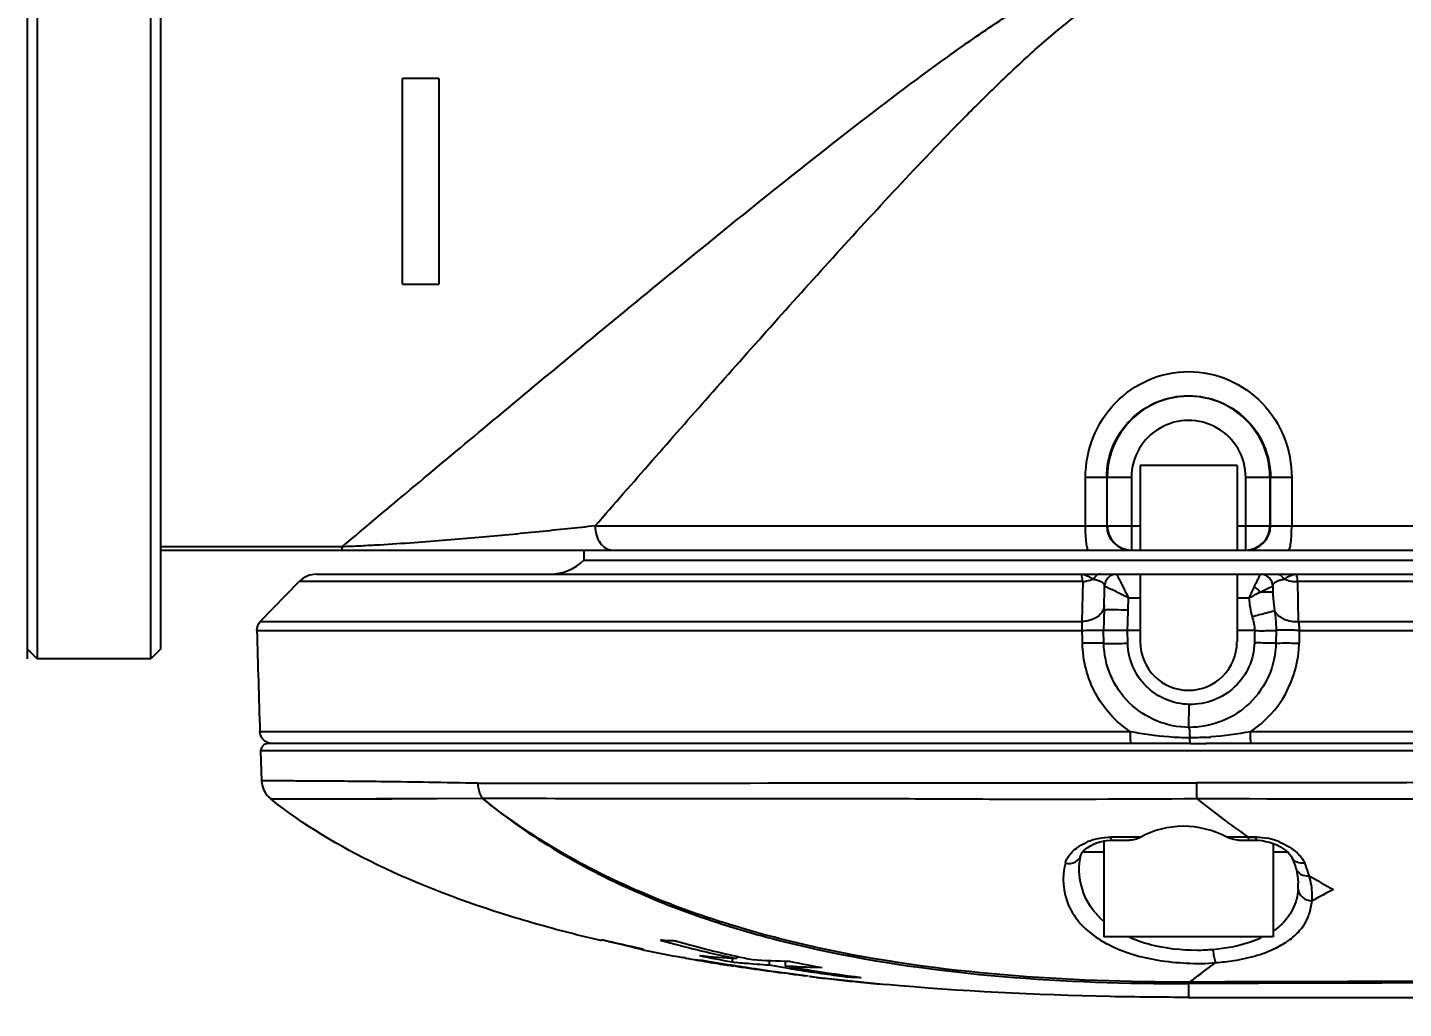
# Model space of a CAD drawing. Header units: millimetres. Extents: x 5828 to 6704, y 123 to 421.
# Drawn here: x 6568.026 to 6571.818, y 246.316 to 249.021 of the extents above; entities that cross this region are included whole.
import ezdxf

# ---------------------------------------------------------------- set-up
doc = ezdxf.new("R2010")
doc.units = ezdxf.units.MM
for name, color, linetype in [('外形图', 7, 'Continuous'), ('尺寸标注', 7, 'Continuous'), ('运动范围', 7, 'Continuous')]:
    doc.layers.add(name, color=color, linetype=linetype)
doc.styles.add('微软雅黑', font='msyh.ttc', dxfattribs={"height": 1.5})
doc.dimstyles.new('尺寸标注_1_15比例', dxfattribs={"dimtxt": 1.5, "dimasz": 1.25, "dimexe": 0.5, "dimexo": 0.4, "dimgap": 0.5, "dimtad": 1, "dimdec": 1, "dimlfac": 15, "dimdsep": 46, "dimtxsty": '微软雅黑', "dimcen": 0.09, "dimadec": 0, "dimazin": 0, "dimtp": 0.01, "dimtm": 0.01, "dimtfac": 1, "dimtdec": 1, "dimtofl": 0, "dimtmove": 0, "dimatfit": 3, "dimfxl": 1, "dimtolj": 1, "dimarcsym": 0})

# ---------------------------------------------------------------- blocks, each defined once
blk = doc.blocks.new('*D770')
at = {"layer": 'Defpoints', "color": 0}
for p in [(6551.3884, 249.6138), (6591.2263, 249.6138), (6637.3008, 249.6138), (6628.0365, 243.1292), (6583.7661, 238.2698)]:
    blk.add_point(p, dxfattribs=at)
at = {"layer": '尺寸标注', "color": 0, "lineweight": -2}
blk.add_arc((6591.2263, 249.6138), 13.5772, 185.27685, 344.73221, dxfattribs=at)
at = {"layer": '尺寸标注', "color": 0}
for points in [[(6577.9147, 248.3747), (6577.4985, 248.3555), (6577.6491, 249.6138)], [(6604.5277, 245.9929), (6604.1211, 246.084), (6604.5977, 247.2582)]]:
    blk.add_solid(points, dxfattribs=at)
at = {"layer": '尺寸标注', "color": 0, "insert": (6591.5441, 237.3197), "char_height": 1.5, "attachment_point": 5, "rotation": 1.4808, "style": '微软雅黑'}
blk.add_mtext('\\A1;+\\A1;170%%d', dxfattribs=at)

msp = doc.modelspace()

# ---------------------------------------------------------------- linework, layer by layer
at = {"layer": '外形图', "color": 7, "linetype": 'Continuous'}
for p, q in [((6568.0263, 247.2805), (6568.0263, 251.9471)), ((6568.053, 251.9471), (6568.053, 247.2805)), ((6568.3663, 247.2805), (6568.3663, 251.9471)), ((6568.393, 251.9204), (6568.393, 247.3072)), ((6569.0597, 248.3138), (6569.0597, 248.8805)), ((6569.1597, 248.8805), (6569.0597, 248.8805)), ((6569.1597, 248.8805), (6569.1597, 248.3138)), ((6569.0597, 248.3138), (6569.1597, 248.3138)), ((6571.093, 247.8138), (6571.093, 247.5805)), ((6571.3597, 247.8138), (6571.093, 247.8138)), ((6571.3597, 247.8138), (6571.3597, 247.5805)), ((6570.9422, 247.6471), (6570.9422, 247.7805)), ((6571.0688, 247.7805), (6570.9422, 247.7805)), ((6571.0006, 247.7805), (6571.0006, 247.6471)), ((6571.0022, 247.6471), (6571.0022, 247.7805)), ((6571.0688, 247.7805), (6571.0688, 247.5805)), ((6571.3838, 247.5805), (6571.3838, 247.7805)), ((6571.5104, 247.7805), (6571.3838, 247.7805)), ((6571.4505, 247.7805), (6571.4505, 247.6471)), ((6571.452, 247.6471), (6571.452, 247.7805)), ((6571.5104, 247.7805), (6571.5104, 247.6471)), ((6569.5907, 247.6471), (6571.093, 247.6471)), ((6571.3597, 247.6471), (6573.5263, 247.6471)), ((6568.8932, 247.5893), (6568.393, 247.5893)), ((6568.393, 247.5805), (6571.0673, 247.5805)), ((6568.8932, 247.5805), (6568.8932, 247.5893)), ((6569.5597, 247.5805), (6569.5597, 247.5526)), ((6571.0688, 247.5805), (6571.3838, 247.5805)), ((6571.3854, 247.5805), (6573.4597, 247.5805)), ((6569.5597, 247.5526), (6572.893, 247.5526)), ((6568.6678, 247.3831), (6568.7752, 247.4936)), ((6570.9344, 247.4936), (6568.7752, 247.4936)), ((6568.823, 247.5138), (6575.378, 247.5138)), ((6570.9344, 247.4936), (6570.9296, 247.4936)), ((6570.9344, 247.4936), (6570.9323, 247.3831)), ((6570.9934, 247.4158), (6570.9945, 247.481)), ((6571.093, 247.5138), (6571.093, 247.3271)), ((6571.3597, 247.5138), (6571.3597, 247.3271)), ((6571.4581, 247.481), (6571.4584, 247.4637)), ((6571.5289, 247.3831), (6571.527, 247.4936)), ((6572.0483, 247.4936), (6571.527, 247.4936)), ((6571.06, 247.4158), (6571.0606, 247.4483)), ((6571.0606, 247.4483), (6571.093, 247.4483)), ((6571.3597, 247.4483), (6571.3925, 247.4483)), ((6571.5289, 247.3831), (6572.0796, 247.3831)), ((6568.6584, 247.3589), (6570.9332, 247.3589)), ((6570.9925, 247.3232), (6570.9919, 247.359)), ((6571.0587, 247.3235), (6571.058, 247.3587)), ((6571.093, 247.3587), (6571.058, 247.3587)), ((6571.4084, 247.3587), (6571.3597, 247.3587)), ((6571.4676, 247.3591), (6571.4669, 247.3238)), ((6571.5314, 247.3589), (6572.0743, 247.3589)), ((6568.0263, 247.3071), (6568.053, 247.2805)), ((6568.393, 247.3071), (6568.3663, 247.2805)), ((6568.3663, 247.2805), (6568.053, 247.2805)), ((6571.2272, 247.0915), (6571.2283, 247.1548)), ((6571.0657, 247.0794), (6568.667, 247.0794)), ((6585.4991, 247.0794), (6571.3967, 247.0794)), ((6568.6709, 247.0362), (6568.6687, 247.0265)), ((6585.2167, 247.0265), (6568.6687, 247.0265)), ((6568.6688, 247.0265), (6568.6716, 246.944)), ((6571.2315, 247.0472), (6568.6888, 247.0471)), ((6571.2315, 247.0471), (6571.2749, 247.0471)), ((6585.397, 247.0471), (6571.2749, 247.0471)), ((6568.6966, 246.8942), (6569.2793, 246.896)), ((6568.6966, 246.8942), (6568.7351, 246.8941)), ((6570.993, 246.7805), (6570.993, 246.5138)), ((6571.0141, 246.789), (6571.0118, 246.789)), ((6571.0535, 246.7891), (6571.0141, 246.789)), ((6571.0141, 246.7805), (6571.0141, 246.7805)), ((6571.0142, 246.7805), (6571.0638, 246.7805)), ((6571.0949, 246.7891), (6571.0535, 246.7891)), ((6571.3906, 246.7891), (6571.3312, 246.7892)), ((6571.4121, 246.7892), (6571.361, 246.7892)), ((6571.3647, 246.7805), (6571.4135, 246.7805)), ((6571.3906, 246.7892), (6571.4121, 246.7892)), ((6571.4597, 246.7713), (6571.4597, 246.5138)), ((6570.9295, 246.739), (6570.9295, 246.739)), ((6570.993, 246.7477), (6570.9379, 246.7477)), ((6571.4992, 246.7477), (6571.4597, 246.7477)), ((6570.925, 246.7051), (6570.925, 246.7051)), ((6571.5218, 246.703), (6571.5218, 246.703)), ((6571.5284, 246.6619), (6571.5284, 246.6618)), ((6569.6082, 246.5032), (6569.6019, 246.5047)), ((6569.6082, 246.5032), (6569.602, 246.505)), ((6569.6082, 246.5066), (6569.6082, 246.5032)), ((6569.6087, 246.5065), (6569.6165, 246.5046)), ((6569.6495, 246.4966), (6569.6959, 246.4854)), ((6571.4597, 246.5138), (6570.993, 246.5138)), ((6569.7222, 246.4782), (6569.7222, 246.4812)), ((6569.8401, 246.4555), (6569.8321, 246.4569)), ((6569.8384, 246.4558), (6569.8321, 246.4569)), ((6569.8401, 246.4555), (6569.8384, 246.4558)), ((6569.968, 246.454), (6569.968, 246.4447)), ((6569.9804, 246.4607), (6569.9804, 246.454)), ((6569.9228, 246.4436), (6569.9228, 246.4413)), ((6569.9501, 246.4368), (6569.9556, 246.436)), ((6569.9554, 246.4383), (6569.9557, 246.4361)), ((6569.968, 246.4447), (6569.9795, 246.4437)), ((6569.968, 246.4447), (6569.9795, 246.4437)), ((6569.9773, 246.4334), (6569.9727, 246.4341)), ((6569.9773, 246.4334), (6569.9727, 246.4341)), ((6569.9773, 246.4347), (6569.9844, 246.4335)), ((6569.9773, 246.4347), (6569.9844, 246.4335)), ((6570.0703, 246.4488), (6570.0703, 246.4366)), ((6570.1117, 246.4154), (6570.1223, 246.414)), ((6570.1133, 246.4292), (6570.1233, 246.4275)), ((6570.1133, 246.4291), (6570.1233, 246.4274)), ((6570.1141, 246.4466), (6570.1141, 246.434)), ((6570.1141, 246.434), (6570.1259, 246.4334)), ((6570.1223, 246.4128), (6570.1087, 246.4145)), ((6570.1223, 246.4127), (6570.1087, 246.4145)), ((6570.1117, 246.4152), (6570.1223, 246.4138)), ((6570.1776, 246.4058), (6570.1703, 246.4067)), ((6570.1776, 246.4058), (6570.1703, 246.4067)), ((6570.1776, 246.4058), (6570.1776, 246.4068)), ((6570.1812, 246.4047), (6570.3932, 246.3824)), ((6570.2011, 246.4023), (6570.1826, 246.4045)), ((6570.1838, 246.4044), (6570.1826, 246.4045)), ((6570.2094, 246.414), (6570.2142, 246.4133)), ((6570.2094, 246.414), (6570.2142, 246.4133)), ((6570.28, 246.408), (6570.28, 246.4042)), ((6571.2263, 246.3852), (6571.2263, 246.3471)), ((6571.2263, 246.3471), (6574.273, 246.3471))]:
    msp.add_line(p, q, dxfattribs=at)
for points in [[(6569.0597, 248.4927), (6569.0597, 248.682), (6569.0597, 248.8805)], [(6569.1597, 248.8805), (6569.1596, 248.682), (6569.1597, 248.3138)], [(6568.6887, 247.0471), (6568.6783, 247.0442), (6568.6709, 247.0362)], [(6568.7351, 246.8941), (6569.0316, 246.8948), (6569.2793, 246.896)], [(6570.9295, 246.739), (6570.9296, 246.7394), (6570.9308, 246.7426), (6570.9332, 246.7465), (6570.9369, 246.7511), (6570.942, 246.7559), (6570.9483, 246.7606), (6570.9556, 246.7652), (6570.9639, 246.7693), (6570.9728, 246.7729), (6570.9823, 246.7759), (6570.9922, 246.7782)], [(6570.9922, 246.7782), (6571.0022, 246.7798), (6571.0121, 246.7804), (6571.0141, 246.7805)], [(6571.4135, 246.7805), (6571.4187, 246.7803), (6571.4291, 246.7793), (6571.4395, 246.7773), (6571.4497, 246.7747), (6571.4596, 246.7713)], [(6571.4596, 246.7713), (6571.4691, 246.7674), (6571.478, 246.7628), (6571.4864, 246.7578), (6571.4939, 246.7524), (6571.5003, 246.7468), (6571.5054, 246.7412), (6571.5091, 246.7361), (6571.5111, 246.7323)], [(6570.925, 246.7051), (6570.9257, 246.7167), (6570.9295, 246.739)], [(6571.5111, 246.7323), (6571.5126, 246.729), (6571.5205, 246.7074), (6571.5218, 246.703)], [(6571.5218, 246.703), (6571.5234, 246.6974), (6571.5275, 246.6747), (6571.5284, 246.6619)]]:
    msp.add_lwpolyline(points, dxfattribs=at)
for centre, radius, start, end in [((6571.2263, 247.7805), 0.2242, 359.9998, 180.0002), ((6571.2263, 247.7805), 0.1575, 359.9989, 180.0023), ((6571.0673, 247.6471), 0.0667, 179.9985, 269.9922), ((6571.0688, 247.6471), 0.0667, 179.9985, 269.9922), ((6571.3838, 247.6471), 0.0667, 270.0079, 0.0015), ((6571.3854, 247.6471), 0.0667, 270.0079, 0.0015), ((6569.4656, 247.6471), 0.1333, 270, 314.842), ((6568.823, 247.4471), 0.0667, 89.9964, 135.8253), ((6570.9299, 247.5867), 0.0932, 272.7774, 279.2613), ((6571.0279, 247.4805), 0.0333, 90.003, 179), ((6572.7208, 246.8296), 1.4654, 153.6736, 155.0274), ((6571.3549, 247.4104), 0.0868, 38.233, 52.776), ((6571.4248, 247.4805), 0.0333, 1, 89.9998), ((6571.496, 247.439), 0.0611, 109.7968, 112.657), ((6571.5224, 247.5837), 0.0902, 255.9344, 264.3655), ((6571.5229, 247.5886), 0.0951, 264.3291, 272.4448), ((6569.3507, 244.1265), 3.736, 62.7627, 63.5505), ((6571.4386, 245.7841), 1.68, 89.8885, 90.5271), ((6571.7825, 247.4693), 0.3241, 180.9845, 184.0813), ((6571.7952, 247.4706), 0.3368, 184.1583, 189.9338), ((6643.0439, 249.5065), 74.4166, 181.653752, 181.869068), ((6571.2263, 247.3271), 0.1333, 180, 0), ((6571.2313, 247.3291), 0.2995, 303.5085, 358.9954), ((6571.2226, 247.8925), 0.8301, 273.5629, 274.5158), ((6568.7381, 246.9463), 0.0667, 181.97, 231.4586), ((6572.7229, 248.716), 2.3426, 231.0072, 234.9447), ((6572.7787, 248.7944), 2.4389, 234.9297, 235.308), ((6571.0137, 246.6186), 0.1703, 107.3047, 113.6096), ((6571.0162, 246.6109), 0.1784, 102.0226, 107.3167), ((6571.4134, 246.6633), 0.1259, 89.5541, 90.5724), ((6571.4072, 246.6122), 0.1775, 72.2166, 78.0287), ((6571.4011, 246.5934), 0.1972, 67.1233, 72.2135), ((6572.9089, 248.9999), 2.6822, 239.7784, 241.4074), ((6571.3478, 246.6585), 0.1806, 355.8859, 1.042), ((6572.6895, 244.5995), 2.3056, 117.4893, 119.147), ((6570.6094, 250.7224), 4.3331, 256.6409, 258.1859), ((6572.2702, 257.3707), 11.1855, 256.27575, 256.4499), ((6570.4961, 249.0703), 2.6661, 254.2107, 255.1363), ((6570.5347, 249.215), 2.8158, 255.1333, 255.6918), ((6570.5782, 249.2004), 2.8044, 254.1977, 257.6912), ((6571.1523, 246.7791), 0.3218, 238.6311, 242.6172), ((6570.7133, 251.3051), 4.9276, 258.3968, 259.6981), ((6570.6123, 249.5287), 3.139, 255.7337, 258.3863), ((6569.9363, 247.0003), 0.5532, 259.9883, 263.4434), ((6570.7283, 251.3963), 5.02, 259.8091, 260.0848), ((6570.6679, 250.2134), 3.8331, 258.1091, 259.4788), ((6570.2122, 249.8357), 3.3897, 264.344, 266.0791), ((6570.686, 249.6782), 3.2942, 257.6308, 258.4109), ((6570.9404, 252.6081), 6.2502, 260.08209, 260.35537), ((6569.9374, 247.006), 0.5591, 263.3974, 265.1776), ((6570.8024, 251.733), 5.3622, 260.2068, 261.1477), ((6570.7356, 251.3936), 5.0186, 260.3371, 260.6797), ((6570.587, 250.4442), 4.0577, 260.5789, 260.9683), ((6570.0279, 246.9736), 0.5424, 262.3498, 264.159), ((6570.8705, 252.1984), 5.8339, 261.19313, 261.62295), ((6570.297, 249.9488), 3.5194, 264.8249, 265.1885), ((6570.9515, 252.6715), 6.3125, 261.18744, 261.52203), ((6570.294, 249.9107), 3.4813, 265.1849, 265.7478), ((6570.9076, 252.4439), 6.0821, 261.61437, 262.4519), ((6570.8852, 252.2256), 5.8617, 261.5203, 262.41702), ((6570.2674, 250.7141), 4.2698, 266.7355, 268.1095), ((6570.3294, 250.4023), 3.9741, 265.7647, 266.2626), ((6570.795, 250.4548), 4.083, 259.7769, 260.3895), ((6570.8048, 250.5131), 4.1421, 260.5292, 260.756), ((6570.8179, 250.3765), 4.0048, 260.0235, 260.8725), ((6570.3605, 250.956), 4.5287, 267.0305, 268.1772), ((6570.7867, 249.686), 3.306, 258.4818, 260.0672), ((6570.8323, 250.6847), 4.3159, 260.762, 261.7011), ((6570.8962, 250.8798), 4.5142, 260.9046, 262.7156), ((6570.9658, 252.8435), 6.4848, 262.52602, 263.01858), ((6570.9691, 252.9298), 6.5718, 262.59657, 263.01863), ((6571.0292, 253.4685), 7.1146, 263.31526, 264.29912), ((6570.9198, 251.2902), 4.9277, 261.7678, 262.5406), ((6571.0686, 253.8616), 7.5096, 264.2979, 264.83974)]:
    msp.add_arc(centre, radius, start, end, dxfattribs=at)
for points, knots in [([(6568.8932, 247.5893), (6569.0269, 247.7015), (6569.2365, 247.8771), (6569.5268, 248.1184), (6569.7666, 248.3162), (6570.0168, 248.52), (6570.276, 248.7264), (6570.499, 248.8965), (6570.6845, 249.0272), (6570.7808, 249.0888), (6570.8302, 249.1175)], [0, 0, 0, 0, 0.212027, 0.332232, 0.458694, 0.589795, 0.724313, 0.861297, 0.930476, 1, 1, 1, 1]), ([(6569.5907, 247.6471), (6569.6954, 247.7671), (6569.8556, 247.95), (6570.0741, 248.1962), (6570.2463, 248.3879), (6570.424, 248.5814), (6570.5767, 248.7419), (6570.7036, 248.8679), (6570.8023, 248.9604), (6570.9057, 249.0482), (6570.9799, 249.1007), (6571.0191, 249.1237)], [0, 0, 0, 0, 0.23195, 0.354257, 0.479619, 0.607377, 0.736985, 0.802341, 0.867996, 0.9339, 1, 1, 1, 1]), ([(6570.9422, 247.7805), (6570.9422, 247.818), (6570.9566, 247.8937), (6571.0186, 247.9907), (6571.1132, 248.0568), (6571.2263, 248.0803), (6571.3395, 248.0568), (6571.434, 247.9906), (6571.4961, 247.8937), (6571.5104, 247.818), (6571.5104, 247.7805)], [0, 0, 0, 0, 0.125134, 0.250084, 0.374992, 0.500011, 0.625023, 0.749921, 0.874865, 1, 1, 1, 1]), ([(6571.0006, 247.7805), (6571.0006, 247.8098), (6571.0124, 247.8691), (6571.0627, 247.944), (6571.1377, 247.9941), (6571.2263, 248.0117), (6571.3149, 247.9941), (6571.39, 247.944), (6571.4402, 247.8691), (6571.452, 247.8098), (6571.452, 247.7805)], [0, 0, 0, 0, 0.125132, 0.249992, 0.374867, 0.499999, 0.625128, 0.750001, 0.874864, 1, 1, 1, 1]), ([(6569.5907, 247.6471), (6569.5654, 247.6441), (6569.5139, 247.6388), (6569.4072, 247.6277), (6569.2664, 247.6142), (6569.1197, 247.6021), (6569.0114, 247.5951), (6568.945, 247.5914), (6568.9107, 247.59), (6568.8932, 247.5893)], [0, 0, 0, 0, 0.10904, 0.222156, 0.459739, 0.715103, 0.852852, 0.92524, 1, 1, 1, 1]), ([(6569.5907, 247.6471), (6569.5907, 247.6385), (6569.593, 247.6219), (6569.6029, 247.6), (6569.6184, 247.5845), (6569.6318, 247.5805), (6569.6381, 247.5805)], [0, 0, 0, 0, 0.287405, 0.554387, 0.789788, 1, 1, 1, 1]), ([(6570.9504, 247.5805), (6570.9498, 247.5805), (6570.9482, 247.5824), (6570.9471, 247.5862), (6570.9456, 247.5924), (6570.944, 247.6044), (6570.9426, 247.6229), (6570.9422, 247.6386), (6570.9422, 247.6471)], [0, 0, 0, 0, 0.030181, 0.090347, 0.183217, 0.3064, 0.625099, 1, 1, 1, 1]), ([(6571.5022, 247.5805), (6571.5029, 247.5805), (6571.5044, 247.5824), (6571.5056, 247.5862), (6571.507, 247.5924), (6571.5087, 247.6044), (6571.5101, 247.6229), (6571.5104, 247.6386), (6571.5104, 247.6471)], [0, 0, 0, 0, 0.030181, 0.090347, 0.183217, 0.3064, 0.625099, 1, 1, 1, 1]), ([(6570.9296, 247.5138), (6570.9324, 247.5138), (6570.945, 247.5121), (6570.956, 247.5052), (6570.9644, 247.5003)], [0, 0, 0, 0, 0.225179, 1, 1, 1, 1]), ([(6570.9344, 247.4936), (6570.9341, 247.4986), (6570.9333, 247.5053), (6570.9317, 247.5118), (6570.9303, 247.5138), (6570.9296, 247.5138)], [0, 0, 0, 0, 0.712527, 0.906445, 1, 1, 1, 1]), ([(6570.9725, 247.5105), (6570.9717, 247.5099), (6570.9684, 247.507), (6570.9659, 247.5033), (6570.9644, 247.5003)], [0, 0, 0, 0, 0.232566, 1, 1, 1, 1]), ([(6570.9644, 247.5003), (6570.966, 247.4999), (6570.9715, 247.4984), (6570.977, 247.4968), (6570.9808, 247.4952)], [0, 0, 0, 0, 0.288923, 1, 1, 1, 1]), ([(6570.9808, 247.4952), (6570.983, 247.4943), (6570.9888, 247.4914), (6570.9946, 247.4854), (6570.9945, 247.481)], [0, 0, 0, 0, 0.355095, 1, 1, 1, 1]), ([(6570.9945, 247.481), (6570.9945, 247.4812), (6570.9953, 247.4807), (6570.996, 247.4806), (6570.9979, 247.4797), (6571.0013, 247.4781), (6571.0071, 247.4753), (6571.012, 247.4729), (6571.0148, 247.4715)], [0, 0, 0, 0, 0.016129, 0.06638, 0.149802, 0.265111, 0.583294, 1, 1, 1, 1]), ([(6571.0279, 247.5138), (6571.028, 247.5138), (6571.0282, 247.5131), (6571.0288, 247.5123), (6571.0297, 247.5104), (6571.0315, 247.507), (6571.0344, 247.5012), (6571.0385, 247.4929), (6571.0434, 247.4831), (6571.0509, 247.468), (6571.0567, 247.4563), (6571.0606, 247.4483)], [0, 0, 0, 0, 0.005839, 0.022194, 0.048677, 0.084877, 0.183827, 0.312581, 0.464641, 0.633974, 1, 1, 1, 1]), ([(6571.4074, 247.4795), (6571.4098, 247.484), (6571.413, 247.4906), (6571.4171, 247.4988), (6571.4196, 247.5039), (6571.4217, 247.5078), (6571.4231, 247.5111), (6571.4243, 247.5125), (6571.4245, 247.5138), (6571.4248, 247.5138)], [0, 0, 0, 0, 0.397769, 0.569044, 0.716497, 0.836506, 0.925535, 0.980737, 1, 1, 1, 1]), ([(6571.4231, 247.4641), (6571.4264, 247.4657), (6571.4367, 247.4709), (6571.447, 247.4761), (6571.4541, 247.4794)], [0, 0, 0, 0, 0.317481, 1, 1, 1, 1]), ([(6571.4541, 247.4794), (6571.4551, 247.4799), (6571.4559, 247.4798), (6571.4581, 247.4814), (6571.4581, 247.481)], [0, 0, 0, 0, 0.75262, 1, 1, 1, 1]), ([(6571.4581, 247.481), (6571.4581, 247.4823), (6571.4589, 247.486), (6571.4641, 247.4913), (6571.4692, 247.4941), (6571.4724, 247.4954)], [0, 0, 0, 0, 0.181094, 0.509753, 1, 1, 1, 1]), ([(6571.4753, 247.4965), (6571.4762, 247.4969), (6571.4805, 247.4983), (6571.4849, 247.4995), (6571.4883, 247.5003)], [0, 0, 0, 0, 0.221754, 1, 1, 1, 1]), ([(6571.4802, 247.5105), (6571.481, 247.5099), (6571.4843, 247.5071), (6571.4868, 247.5033), (6571.4883, 247.5003)], [0, 0, 0, 0, 0.232391, 1, 1, 1, 1]), ([(6571.4883, 247.5003), (6571.4912, 247.5021), (6571.5019, 247.5083), (6571.514, 247.5138), (6571.5231, 247.5138)], [0, 0, 0, 0, 0.276105, 1, 1, 1, 1]), ([(6571.527, 247.4936), (6571.5267, 247.4965), (6571.5261, 247.5014), (6571.5252, 247.508), (6571.5243, 247.5114), (6571.5236, 247.5138), (6571.5231, 247.5138)], [0, 0, 0, 0, 0.415621, 0.72662, 0.921535, 1, 1, 1, 1]), ([(6571.3925, 247.4483), (6571.395, 247.4497), (6571.4051, 247.4552), (6571.4154, 247.4604), (6571.4231, 247.4641)], [0, 0, 0, 0, 0.258309, 1, 1, 1, 1]), ([(6571.4584, 247.4637), (6571.4584, 247.4641), (6571.4562, 247.4636), (6571.4538, 247.4643), (6571.4482, 247.464), (6571.4442, 247.4642), (6571.4418, 247.4642)], [0, 0, 0, 0, 0.066404, 0.259376, 0.573887, 1, 1, 1, 1]), ([(6570.9936, 247.4284), (6570.9935, 247.4226), (6570.9897, 247.4103), (6570.9809, 247.4012), (6570.9757, 247.3974)], [0, 0, 0, 0, 0.472531, 1, 1, 1, 1]), ([(6570.9934, 247.4158), (6570.9933, 247.4111), (6570.9928, 247.3922), (6570.9921, 247.3733), (6570.9919, 247.359)], [0, 0, 0, 0, 0.245377, 1, 1, 1, 1]), ([(6570.9934, 247.4158), (6570.9934, 247.4162), (6570.996, 247.4156), (6570.9987, 247.4164), (6571.0051, 247.4161), (6571.0095, 247.4162), (6571.0122, 247.4162)], [0, 0, 0, 0, 0.066666, 0.260519, 0.575771, 1, 1, 1, 1]), ([(6571.0122, 247.4162), (6571.0156, 247.4162), (6571.0315, 247.4162), (6571.0475, 247.416), (6571.06, 247.4158)], [0, 0, 0, 0, 0.212652, 1, 1, 1, 1]), ([(6571.4635, 247.4123), (6571.4558, 247.4107), (6571.4351, 247.4051), (6571.4144, 247.3997), (6571.4013, 247.3962)], [0, 0, 0, 0, 0.367152, 1, 1, 1, 1]), ([(6571.4634, 247.4125), (6571.4688, 247.4026), (6571.4902, 247.3863), (6571.5154, 247.3825), (6571.5289, 247.3831)], [0, 0, 0, 0, 0.457209, 1, 1, 1, 1]), ([(6571.4635, 247.4123), (6571.4641, 247.4081), (6571.4664, 247.3905), (6571.4674, 247.3727), (6571.4676, 247.3591)], [0, 0, 0, 0, 0.238362, 1, 1, 1, 1]), ([(6568.6678, 247.3831), (6568.668, 247.3829), (6568.6691, 247.3832), (6568.6711, 247.3829), (6568.6745, 247.3831), (6568.6815, 247.3831), (6568.6936, 247.3832), (6568.7119, 247.3831), (6568.7355, 247.3831), (6568.7642, 247.3831), (6568.7981, 247.3831), (6568.8532, 247.3831), (6568.9343, 247.3831), (6569.0456, 247.3831), (6569.175, 247.3831), (6569.3213, 247.3831), (6569.4834, 247.3831), (6569.727, 247.3831), (6570.0599, 247.3831), (6570.4855, 247.3831), (6570.7806, 247.3831), (6570.9323, 247.3831)], [0, 0, 0, 0, 0.000349, 0.001273, 0.002768, 0.004827, 0.010631, 0.018721, 0.029133, 0.041841, 0.056806, 0.073992, 0.114879, 0.164175, 0.22146, 0.286249, 0.358021, 0.436172, 0.608985, 0.799023, 1, 1, 1, 1]), ([(6570.9757, 247.3974), (6570.9728, 247.3952), (6570.9596, 247.3872), (6570.9441, 247.3836), (6570.9323, 247.3831)], [0, 0, 0, 0, 0.234021, 1, 1, 1, 1]), ([(6570.9332, 247.3589), (6570.9333, 247.3611), (6570.9335, 247.3692), (6570.9333, 247.3773), (6570.9323, 247.3831)], [0, 0, 0, 0, 0.275342, 1, 1, 1, 1]), ([(6571.5289, 247.3831), (6571.5292, 247.3814), (6571.5305, 247.3734), (6571.5311, 247.3653), (6571.5314, 247.3589)], [0, 0, 0, 0, 0.215434, 1, 1, 1, 1]), ([(6570.9332, 247.3589), (6570.9403, 247.3589), (6570.9534, 247.3598), (6570.9729, 247.3592), (6570.9854, 247.3594), (6570.9919, 247.359)], [0, 0, 0, 0, 0.361706, 0.670087, 1, 1, 1, 1]), ([(6571.058, 247.3587), (6571.0433, 247.3587), (6571.0213, 247.3588), (6570.9992, 247.3587), (6570.9919, 247.359)], [0, 0, 0, 0, 0.666257, 1, 1, 1, 1]), ([(6571.4084, 247.3587), (6571.4144, 247.3588), (6571.4259, 247.357), (6571.4422, 247.3587), (6571.456, 247.3583), (6571.4641, 247.3591), (6571.4676, 247.3591)], [0, 0, 0, 0, 0.303942, 0.585553, 0.823316, 1, 1, 1, 1]), ([(6571.5314, 247.3589), (6571.525, 247.3589), (6571.5126, 247.3595), (6571.4913, 247.3596), (6571.4765, 247.3593), (6571.4676, 247.3591)], [0, 0, 0, 0, 0.301444, 0.583986, 1, 1, 1, 1]), ([(6570.9925, 247.3232), (6570.9904, 247.3237), (6570.9839, 247.3237), (6570.9715, 247.3241), (6570.954, 247.324), (6570.9409, 247.3239), (6570.9338, 247.3238)], [0, 0, 0, 0, 0.10856, 0.328906, 0.637834, 1, 1, 1, 1]), ([(6571.0657, 247.0794), (6571.0262, 247.106), (6570.9592, 247.1797), (6570.9346, 247.2761), (6570.9338, 247.3238)], [0, 0, 0, 0, 0.499751, 1, 1, 1, 1]), ([(6570.9925, 247.3232), (6570.9949, 247.323), (6571.0023, 247.323), (6571.0243, 247.3228), (6571.0439, 247.3232), (6571.0587, 247.3235)], [0, 0, 0, 0, 0.108931, 0.332973, 1, 1, 1, 1]), ([(6571.2272, 247.0915), (6571.1969, 247.0917), (6571.1359, 247.104), (6571.0585, 247.1554), (6571.0061, 247.2321), (6570.9931, 247.293), (6570.9925, 247.3232)], [0, 0, 0, 0, 0.249948, 0.499899, 0.749919, 1, 1, 1, 1]), ([(6571.2283, 247.1548), (6571.2064, 247.1551), (6571.1623, 247.1644), (6571.1064, 247.2018), (6571.0685, 247.2575), (6571.0591, 247.3016), (6571.0587, 247.3235)], [0, 0, 0, 0, 0.250069, 0.500045, 0.749999, 1, 1, 1, 1]), ([(6571.4669, 247.3238), (6571.4663, 247.2932), (6571.4528, 247.2315), (6571.3989, 247.1542), (6571.3198, 247.103), (6571.2578, 247.0913), (6571.2272, 247.0915)], [0, 0, 0, 0, 0.250108, 0.500051, 0.749963, 1, 1, 1, 1]), ([(6571.4075, 247.3246), (6571.407, 247.302), (6571.3966, 247.2563), (6571.356, 247.1996), (6571.297, 247.1625), (6571.251, 247.1543), (6571.2283, 247.1548)], [0, 0, 0, 0, 0.249968, 0.499919, 0.749913, 1, 1, 1, 1]), ([(6571.4669, 247.3238), (6571.4634, 247.3238), (6571.4436, 247.3238), (6571.4238, 247.3242), (6571.4075, 247.3246)], [0, 0, 0, 0, 0.175797, 1, 1, 1, 1]), ([(6571.4669, 247.3238), (6571.4706, 247.324), (6571.4919, 247.3244), (6571.5132, 247.3242), (6571.5307, 247.3238)], [0, 0, 0, 0, 0.175578, 1, 1, 1, 1]), ([(6568.7003, 247.0471), (6568.6947, 247.0471), (6568.6834, 247.05), (6568.675, 247.0581), (6568.672, 247.0628)], [0, 0, 0, 0, 0.499922, 1, 1, 1, 1]), ([(6571.0684, 247.0471), (6571.0681, 247.0471), (6571.0677, 247.0482), (6571.067, 247.051), (6571.0664, 247.0578), (6571.0659, 247.0676), (6571.0657, 247.0752), (6571.0657, 247.0794)], [0, 0, 0, 0, 0.024585, 0.082393, 0.296954, 0.618911, 1, 1, 1, 1]), ([(6571.2272, 247.0915), (6571.228, 247.088), (6571.2288, 247.0783), (6571.2294, 247.0687), (6571.2296, 247.0627)], [0, 0, 0, 0, 0.373476, 1, 1, 1, 1]), ([(6571.2315, 247.0472), (6571.2313, 247.047), (6571.2306, 247.0491), (6571.2304, 247.0513), (6571.2299, 247.0567), (6571.2297, 247.0605), (6571.2296, 247.0627)], [0, 0, 0, 0, 0.062, 0.255452, 0.575511, 1, 1, 1, 1]), ([(6571.3989, 247.0471), (6571.3987, 247.0471), (6571.3983, 247.0483), (6571.398, 247.0498), (6571.3977, 247.0529), (6571.3972, 247.0586), (6571.3968, 247.0676), (6571.3967, 247.0752), (6571.3967, 247.0794)], [0, 0, 0, 0, 0.022998, 0.080281, 0.17184, 0.294947, 0.617723, 1, 1, 1, 1]), ([(6583.6256, 246.9466), (6583.1096, 246.9442), (6582.0776, 246.9408), (6580.5295, 246.942), (6578.9816, 246.9429), (6577.4338, 246.9401), (6575.8864, 246.9397), (6573.8245, 246.9415), (6572.2783, 246.9393), (6571.2478, 246.9386)], [0, 0, 0, 0, 0.125071, 0.250138, 0.375197, 0.500241, 0.62526, 0.75024, 1, 1, 1, 1]), ([(6569.2672, 246.9375), (6569.2221, 246.9384), (6569.1373, 246.9398), (6569.0182, 246.9416), (6568.9159, 246.9427), (6568.8415, 246.9432), (6568.791, 246.9435), (6568.76, 246.9437), (6568.7336, 246.9437), (6568.712, 246.9438), (6568.6969, 246.9439), (6568.6872, 246.9439), (6568.6817, 246.9439), (6568.6775, 246.9441), (6568.6742, 246.9438), (6568.6729, 246.9443), (6568.6716, 246.9438), (6568.6716, 246.944)], [0, 0, 0, 0, 0.226962, 0.427472, 0.599675, 0.742265, 0.802105, 0.854184, 0.898438, 0.934804, 0.963216, 0.974417, 0.983602, 0.990762, 0.995888, 0.99897, 1, 1, 1, 1]), ([(6569.2672, 246.9375), (6569.4026, 246.9375), (6570.0628, 246.9378), (6570.723, 246.9396), (6571.2478, 246.9386)], [0, 0, 0, 0, 0.205132, 1, 1, 1, 1]), ([(6569.2672, 246.9375), (6569.2673, 246.9337), (6569.2686, 246.9193), (6569.2736, 246.905), (6569.2793, 246.896)], [0, 0, 0, 0, 0.260262, 1, 1, 1, 1]), ([(6571.2478, 246.9386), (6571.2478, 246.9347), (6571.2479, 246.9202), (6571.2483, 246.9058), (6571.2489, 246.8953)], [0, 0, 0, 0, 0.274042, 1, 1, 1, 1]), ([(6569.3587, 246.5702), (6569.2328, 246.609), (6569.0008, 246.6954), (6568.7865, 246.8226), (6568.6966, 246.8942)], [0, 0, 0, 0, 0.534059, 1, 1, 1, 1]), ([(6569.2793, 246.896), (6569.3454, 246.8417), (6569.4864, 246.7434), (6569.7162, 246.6276), (6569.9577, 246.5396), (6570.289, 246.4538), (6570.7136, 246.3961), (6571.0555, 246.3846), (6571.2263, 246.3852)], [0, 0, 0, 0, 0.125095, 0.250204, 0.375288, 0.500311, 0.750143, 1, 1, 1, 1]), ([(6571.2296, 246.3892), (6571.0586, 246.3889), (6570.7164, 246.4003), (6570.2915, 246.4582), (6569.96, 246.5439), (6569.7183, 246.6313), (6569.488, 246.7458), (6569.3461, 246.8426), (6569.2793, 246.896)], [0, 0, 0, 0, 0.250041, 0.499952, 0.624961, 0.749986, 0.875002, 1, 1, 1, 1]), ([(6569.2793, 246.896), (6569.414, 246.896), (6569.7083, 246.8954), (6570.0895, 246.896), (6570.4262, 246.8953), (6570.7884, 246.8931), (6571.0638, 246.8941), (6571.2489, 246.8953)], [0, 0, 0, 0, 0.205104, 0.448308, 0.580632, 0.717971, 1, 1, 1, 1]), ([(6571.2489, 246.8953), (6571.764, 246.8942), (6572.5367, 246.8937), (6573.5672, 246.8956), (6574.3404, 246.896), (6575.1138, 246.8952), (6576.1452, 246.8948), (6577.4348, 246.8949), (6578.9825, 246.8958), (6580.5303, 246.8943), (6582.0783, 246.8924), (6583.1104, 246.892), (6583.6263, 246.8978)], [0, 0, 0, 0, 0.124844, 0.187295, 0.249764, 0.312247, 0.374743, 0.499762, 0.624805, 0.749865, 0.874932, 1, 1, 1, 1]), ([(6571.3312, 246.7892), (6571.2945, 246.8081), (6571.2124, 246.8294), (6571.13, 246.8081), (6571.0949, 246.7891)], [0, 0, 0, 0, 0.508318, 1, 1, 1, 1]), ([(6570.897, 246.7384), (6570.8984, 246.7403), (6570.9045, 246.7479), (6570.9119, 246.7544), (6570.9178, 246.7588)], [0, 0, 0, 0, 0.238469, 1, 1, 1, 1]), ([(6570.9178, 246.7588), (6570.9199, 246.7604), (6570.9287, 246.7664), (6570.9381, 246.7714), (6570.9455, 246.7746)], [0, 0, 0, 0, 0.239664, 1, 1, 1, 1]), ([(6571.0117, 246.789), (6571.012, 246.7869), (6571.0125, 246.7846), (6571.0133, 246.7805), (6571.0141, 246.7805)], [0, 0, 0, 0, 0.715873, 1, 1, 1, 1]), ([(6571.0949, 246.7891), (6571.0923, 246.7877), (6571.0825, 246.7832), (6571.0717, 246.7804), (6571.0638, 246.7805)], [0, 0, 0, 0, 0.267937, 1, 1, 1, 1]), ([(6571.3647, 246.7805), (6571.3619, 246.7805), (6571.3504, 246.7814), (6571.3391, 246.7852), (6571.3312, 246.7892)], [0, 0, 0, 0, 0.238677, 1, 1, 1, 1]), ([(6571.3906, 246.7892), (6571.3907, 246.787), (6571.3909, 246.784), (6571.3915, 246.7815), (6571.3917, 246.7805), (6571.392, 246.7805)], [0, 0, 0, 0, 0.729932, 0.923715, 1, 1, 1, 1]), ([(6571.4135, 246.7805), (6571.4131, 246.7805), (6571.4129, 246.7824), (6571.4126, 246.7834), (6571.4125, 246.7844)], [0, 0, 0, 0, 0.272338, 1, 1, 1, 1]), ([(6571.4778, 246.7751), (6571.4806, 246.7739), (6571.4913, 246.7691), (6571.5016, 246.7634), (6571.5089, 246.7585)], [0, 0, 0, 0, 0.257768, 1, 1, 1, 1]), ([(6571.5089, 246.7585), (6571.5111, 246.7571), (6571.5194, 246.7512), (6571.5272, 246.7443), (6571.5323, 246.7387)], [0, 0, 0, 0, 0.260825, 1, 1, 1, 1]), ([(6570.8868, 246.7171), (6570.8959, 246.7155), (6570.9143, 246.7169), (6570.9276, 246.7313), (6570.9295, 246.739)], [0, 0, 0, 0, 0.540037, 1, 1, 1, 1]), ([(6570.8868, 246.7171), (6570.8872, 246.7189), (6570.8894, 246.7266), (6570.8934, 246.7336), (6570.897, 246.7384)], [0, 0, 0, 0, 0.241057, 1, 1, 1, 1]), ([(6571.5462, 246.7174), (6571.539, 246.7163), (6571.5249, 246.717), (6571.5136, 246.7267), (6571.5111, 246.7323)], [0, 0, 0, 0, 0.543096, 1, 1, 1, 1]), ([(6571.5323, 246.7387), (6571.5338, 246.7371), (6571.5393, 246.7306), (6571.5439, 246.7232), (6571.5462, 246.7174)], [0, 0, 0, 0, 0.264327, 1, 1, 1, 1]), ([(6570.8868, 246.7171), (6570.8764, 246.6796), (6570.882, 246.6142), (6570.9291, 246.5444), (6570.9647, 246.5167), (6570.9848, 246.5043)], [0, 0, 0, 0, 0.467157, 0.715928, 1, 1, 1, 1]), ([(6570.9923, 246.5566), (6570.9706, 246.5756), (6570.9351, 246.6213), (6570.9245, 246.6782), (6570.925, 246.7051)], [0, 0, 0, 0, 0.517857, 1, 1, 1, 1]), ([(6571.5218, 246.703), (6571.5237, 246.6963), (6571.535, 246.6839), (6571.5508, 246.6817), (6571.5589, 246.6823)], [0, 0, 0, 0, 0.46125, 1, 1, 1, 1]), ([(6571.5589, 246.6825), (6571.558, 246.6854), (6571.5544, 246.6973), (6571.55, 246.709), (6571.5463, 246.7176)], [0, 0, 0, 0, 0.243953, 1, 1, 1, 1]), ([(6571.5666, 246.6132), (6571.5671, 246.6188), (6571.5676, 246.6421), (6571.5635, 246.6652), (6571.5589, 246.6823)], [0, 0, 0, 0, 0.240215, 1, 1, 1, 1]), ([(6571.528, 246.6456), (6571.5266, 246.6268), (6571.5171, 246.5883), (6571.4926, 246.5571), (6571.4778, 246.544)], [0, 0, 0, 0, 0.48898, 1, 1, 1, 1]), ([(6571.528, 246.6456), (6571.5285, 246.6372), (6571.5387, 246.6198), (6571.5571, 246.6137), (6571.5666, 246.6132)], [0, 0, 0, 0, 0.469116, 1, 1, 1, 1]), ([(6571.4759, 246.4879), (6571.4894, 246.4952), (6571.5137, 246.511), (6571.5429, 246.5411), (6571.5603, 246.5763), (6571.5651, 246.6011), (6571.5666, 246.6135)], [0, 0, 0, 0, 0.282833, 0.535309, 0.768308, 1, 1, 1, 1]), ([(6569.6019, 246.5047), (6569.581, 246.5096), (6569.4994, 246.5294), (6569.4184, 246.5519), (6569.3587, 246.5702)], [0, 0, 0, 0, 0.256344, 1, 1, 1, 1]), ([(6569.8145, 246.502), (6569.8109, 246.5022), (6569.8018, 246.5037), (6569.7871, 246.5026), (6569.7762, 246.5044), (6569.7707, 246.5048)], [0, 0, 0, 0, 0.250409, 0.624572, 1, 1, 1, 1]), ([(6571.0044, 246.4934), (6571.0469, 246.4713), (6571.1201, 246.4499), (6571.2209, 246.4404), (6571.2746, 246.4401), (6571.3012, 246.4428)], [0, 0, 0, 0, 0.473066, 0.735966, 1, 1, 1, 1]), ([(6571.1211, 246.4923), (6571.1158, 246.4937), (6571.0952, 246.4996), (6571.075, 246.507), (6571.0605, 246.5136)], [0, 0, 0, 0, 0.258664, 1, 1, 1, 1]), ([(6571.2933, 246.4786), (6571.2789, 246.4773), (6571.2212, 246.4748), (6571.1629, 246.4814), (6571.1211, 246.4923)], [0, 0, 0, 0, 0.251407, 1, 1, 1, 1]), ([(6571.4259, 246.5108), (6571.4164, 246.5065), (6571.3739, 246.4897), (6571.3284, 246.4816), (6571.2933, 246.4786)], [0, 0, 0, 0, 0.228434, 1, 1, 1, 1]), ([(6569.6959, 246.4854), (6569.6972, 246.4851), (6569.7018, 246.484), (6569.7064, 246.4829), (6569.7097, 246.482)], [0, 0, 0, 0, 0.293789, 1, 1, 1, 1]), ([(6569.7097, 246.482), (6569.7113, 246.4816), (6569.7152, 246.4806), (6569.7191, 246.4796), (6569.7213, 246.4788)], [0, 0, 0, 0, 0.411374, 1, 1, 1, 1]), ([(6571.2933, 246.4786), (6571.2939, 246.4714), (6571.2956, 246.4594), (6571.2987, 246.4472), (6571.3012, 246.4428)], [0, 0, 0, 0, 0.586134, 1, 1, 1, 1]), ([(6571.3012, 246.4429), (6571.318, 246.4443), (6571.3778, 246.451), (6571.4376, 246.4673), (6571.4759, 246.4879)], [0, 0, 0, 0, 0.278695, 1, 1, 1, 1]), ([(6571.2296, 246.3892), (6571.2351, 246.3936), (6571.2586, 246.4119), (6571.2827, 246.4295), (6571.3012, 246.4429)], [0, 0, 0, 0, 0.233031, 1, 1, 1, 1]), ([(6570.28, 246.4042), (6570.2837, 246.404), (6570.2928, 246.4028), (6570.3074, 246.4036), (6570.3184, 246.4023), (6570.3239, 246.402)], [0, 0, 0, 0, 0.250375, 0.624871, 1, 1, 1, 1]), ([(6571.2263, 246.3471), (6571.1544, 246.3471), (6570.8764, 246.3499), (6570.5985, 246.3639), (6570.3932, 246.3824)], [0, 0, 0, 0, 0.258717, 1, 1, 1, 1]), ([(6583.6263, 246.4056), (6583.1093, 246.4036), (6582.0752, 246.4065), (6580.5243, 246.4039), (6578.9735, 246.4022), (6576.9066, 246.3993), (6574.3242, 246.3936), (6572.2587, 246.3881), (6571.2263, 246.3852)], [0, 0, 0, 0, 0.125091, 0.250173, 0.375237, 0.500274, 0.750238, 1, 1, 1, 1]), ([(6571.2296, 246.3892), (6571.2298, 246.3887), (6571.23, 246.3866), (6571.2277, 246.3854), (6571.2263, 246.3852)], [0, 0, 0, 0, 0.282473, 1, 1, 1, 1]), ([(6583.6263, 246.4142), (6582.5925, 246.41), (6580.5253, 246.4116), (6577.4251, 246.407), (6574.3267, 246.3979), (6572.2617, 246.3924), (6571.2296, 246.3892)], [0, 0, 0, 0, 0.250177, 0.500278, 0.75024, 1, 1, 1, 1])]:
    msp.add_open_spline(points, degree=3, knots=knots, dxfattribs=at)
for points in [[(6570.9644, 247.5003), (6570.9582, 247.4977), (6570.9516, 247.4958), (6570.9449, 247.4947)], [(6570.9822, 247.5138), (6570.9788, 247.5138), (6570.9753, 247.5125), (6570.9725, 247.5105)], [(6571.4706, 247.5138), (6571.4739, 247.5138), (6571.4774, 247.5125), (6571.4802, 247.5105)], [(6571.5005, 247.4962), (6571.4963, 247.4973), (6571.4922, 247.4986), (6571.4883, 247.5003)], [(6571.3925, 247.4483), (6571.3937, 247.4307), (6571.3966, 247.4132), (6571.4013, 247.3962)], [(6571.058, 247.3587), (6571.0584, 247.3777), (6571.0595, 247.3967), (6571.06, 247.4158)], [(6568.6584, 247.3589), (6568.6581, 247.3676), (6568.6618, 247.3769), (6568.6678, 247.3831)], [(6571.4013, 247.3962), (6571.4048, 247.3839), (6571.408, 247.3714), (6571.4084, 247.3587)], [(6570.9338, 247.3238), (6570.9337, 247.3355), (6570.9333, 247.3472), (6570.9332, 247.3589)], [(6571.4084, 247.3587), (6571.4081, 247.3473), (6571.4078, 247.336), (6571.4075, 247.3246)], [(6571.5314, 247.3589), (6571.5313, 247.3472), (6571.5308, 247.3355), (6571.5307, 247.3238)], [(6568.672, 247.0628), (6568.669, 247.0677), (6568.6672, 247.0736), (6568.667, 247.0794)], [(6571.1716, 247.0651), (6571.1361, 247.068), (6571.1008, 247.0735), (6571.0657, 247.0794)], [(6571.2296, 247.0627), (6571.2103, 247.0626), (6571.1909, 247.0635), (6571.1716, 247.0651)], [(6571.2742, 247.064), (6571.2594, 247.0631), (6571.2445, 247.0626), (6571.2296, 247.0627)], [(6571.3967, 247.0794), (6571.3606, 247.0734), (6571.3244, 247.0679), (6571.288, 247.065)], [(6570.979, 246.7854), (6570.9898, 246.7877), (6571.0008, 246.789), (6571.0117, 246.789)], [(6571.4125, 246.7844), (6571.4124, 246.786), (6571.4122, 246.7876), (6571.4121, 246.7892)], [(6571.4144, 246.7892), (6571.4243, 246.7891), (6571.4343, 246.7879), (6571.444, 246.7858)], [(6571.4778, 246.544), (6571.4727, 246.5395), (6571.4674, 246.5353), (6571.4618, 246.5313)]]:
    msp.add_open_spline(points, degree=3, dxfattribs=at)
at = {"layer": '运动范围', "color": 0, "linetype": 'Continuous', "lineweight": 0}
msp.add_arc((6591.2263, 249.6198), 37.378, 10, 350, dxfattribs=at)

# ---------------------------------------------------------------- dimensions: what is measured, and where the dimension line sits
at = {"layer": '尺寸标注'}
dim = msp.add_angular_dim_2l(base=(6583.7661, 238.2698), line1=((6628.0365, 243.1292), (6591.2263, 249.6138)), line2=((6551.3884, 249.6138), (6637.3008, 249.6138)), text='\\A1;+<>', dimstyle='尺寸标注_1_15比例', override={"dimtxsty": '微软雅黑'}, dxfattribs=at)
dim.commit()
dim.dimension.update_dxf_attribs({"geometry": '*D770', "text_midpoint": (6591.5772, 236.0411), "dimtype": 162})

doc.saveas('drawing.dxf')
